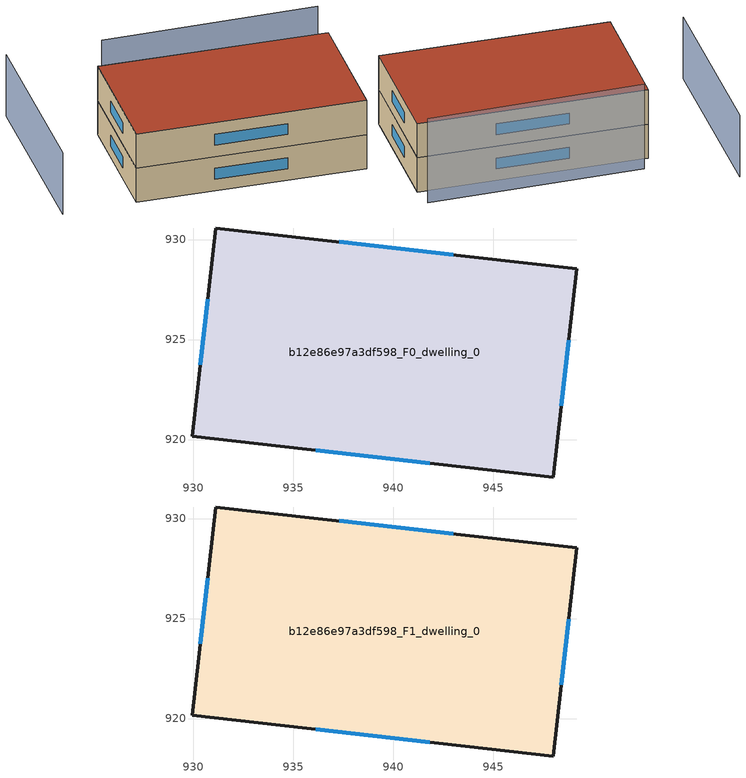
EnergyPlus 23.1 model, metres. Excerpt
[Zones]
b12e86e97a3df598_F0_dwelling_0
 floor ground (EU_floor_Construction): 949.18,928.54 948,918.12 929.96,920.16 931.14,930.58 z0
 wall outside (EU_wall_Construction): 929.96,920.16 948,918.12 949.18,928.54 931.14,930.58 929.96,920.16 z0:3
 window (EU_Window_Construction): 936.14,919.46 941.83,918.82 / 930.74,927.01 930.37,923.73 / 943,929.24 937.32,929.88 / 948.41,921.69 948.78,924.98 z1.03:1.97
b12e86e97a3df598_F1_dwelling_0
 floor to b12e86e97a3df598_F0_dwelling_0 (EU_floor_Construction): 949.18,928.54 948,918.12 929.96,920.16 931.14,930.58 z3
 wall outside (EU_wall_Construction): 929.96,920.16 948,918.12 949.18,928.54 931.14,930.58 929.96,920.16 z3:6
 window (EU_Window_Construction): 936.14,919.46 941.83,918.82 / 930.74,927.01 930.37,923.73 / 943,929.24 937.32,929.88 / 948.41,921.69 948.78,924.98 z4.03:4.97
 roof outside (EU_roof_Construction): 948,918.12 949.18,928.54 931.14,930.58 929.96,920.16 z6
shading: 925.81,935.76 924.2,920.69 z0:5.4; 949.05,930.32 932.02,931.88 z0:7.4
[Building]
EU S2 Campaign: North Axis=0; Terrain=City; Solar Distribution=FullExterior
[Site:Location]
Cape.Town.Intl.AP: Latitude=-33.965; Longitude=18.602; Time Zone=2; Elevation=46
[SizingPeriod:WeatherFileDays]
AnnualSizingPeriod: Begin Month=1; Begin Day of Month=1; End Month=12; End Day of Month=31; Day of Week for Start Day=Monday; Use Weather File Daylight Saving Period=No; Use Weather File Rain and Snow Indicators=No
[MATERIAL]
EU_InternalMass_Material: Roughness=MediumRough; Thickness=0.1; Conductivity=1; Density=1800; Specific Heat=900; Thermal Absorptance=0.9; Solar Absorptance=0.7; Visible Absorptance=0.7
[MATERIAL:NOMASS] Roughness=MediumRough; Thermal Absorptance=0.9; Solar Absorptance=0.7; Visible Absorptance=0.7
Name | Thermal Resistance
EU_wall_NoMass | 0.493876
EU_roof_NoMass | 0.449382
EU_floor_NoMass | 1.25
[WINDOWMATERIAL:SIMPLEGLAZINGSYSTEM]
EU_Window_SimpleGlazing: UFactor=4.4; Solar Heat Gain Coefficient=0.85; Visible Transmittance=0.85
[CONSTRUCTION]
EU_wall_Construction: EU_wall_NoMass
EU_roof_Construction: EU_roof_NoMass
EU_floor_Construction: EU_floor_NoMass
EU_Window_Construction: EU_Window_SimpleGlazing
EU_InternalMass_Construction: EU_InternalMass_Material
[ZONE] Type=1; Multiplier=1; Ceiling Height=autocalculate; Volume=571.005; Floor Area=autocalculate; Part of Total Floor Area=Yes
b12e86e97a3df598_F0_dwelling_0; b12e86e97a3df598_F1_dwelling_0
[INTERNALMASS] Construction=EU_InternalMass_Construction; Surface Area=190.335
Name | Zone or ZoneList
b12e86e97a3df598_F0_dwelling_0_EU_InternalMass | b12e86e97a3df598_F0_dwelling_0
b12e86e97a3df598_F1_dwelling_0_EU_InternalMass | b12e86e97a3df598_F1_dwelling_0
[OTHEREQUIPMENT] Fuel Type=Electricity; Design Level Calculation Method=Watts/Area; Power per Zone Floor Area=1; Fraction Latent=0; Fraction Radiant=0; Fraction Lost=0; Carbon Dioxide Generation Rate=0; EndUse Subcategory=EU_Step8_InternalGains
Name | Zone or ZoneList or Space or SpaceList | Schedule
EU_Step8_InternalGain_b12e86e97a3df598_F0_dwelling_0_f000 | b12e86e97a3df598_F0_dwelling_0 | EU_Step8_GainSchedule_b12e86e97a3df598_F0_dwelling_0_f000
EU_Step8_InternalGain_b12e86e97a3df598_F1_dwelling_0_f000 | b12e86e97a3df598_F1_dwelling_0 | EU_Step8_GainSchedule_b12e86e97a3df598_F1_dwelling_0_f000
[ZONEVENTILATION:DESIGNFLOWRATE] Schedule=EU_AlwaysOn; Design Flow Rate Calculation Method=AirChanges/Hour; Air Changes per Hour=0.64; Ventilation Type=Natural; Fan Pressure Rise=0; Fan Total Efficiency=1; Constant Term Coefficient=1; Temperature Term Coefficient=0; Velocity Term Coefficient=0; Velocity Squared Term Coefficient=0; Minimum Indoor Temperature=-100; Maximum Indoor Temperature=100; Delta Temperature=-100; Minimum Outdoor Temperature=-100; Maximum Outdoor Temperature=100; Maximum Wind Speed=40
Name | Zone or ZoneList or Space or SpaceList
EU_ConstantAir_b12e86e97a3df598_F0_dwelling_0 | b12e86e97a3df598_F0_dwelling_0
EU_ConstantAir_b12e86e97a3df598_F1_dwelling_0 | b12e86e97a3df598_F1_dwelling_0
[HVACTEMPLATE:THERMOSTAT] Constant Heating Setpoint=20; Constant Cooling Setpoint=50
EU_HeatOnly_b12e86e97a3df598_F0_dwelling_0; EU_HeatOnly_b12e86e97a3df598_F1_dwelling_0
[HVACTEMPLATE:ZONE:IDEALLOADSAIRSYSTEM] System Availability Schedule=EU_AlwaysOn; Maximum Heating Supply Air Temperature=50; Minimum Cooling Supply Air Temperature=13; Maximum Heating Supply Air Humidity Ratio=0.0156; Minimum Cooling Supply Air Humidity Ratio=0.0077; Heating Limit=NoLimit; Cooling Limit=NoLimit; Heating Availability Schedule=EU_AlwaysOn; Cooling Availability Schedule=EU_CoolingOff; Dehumidification Control Type=ConstantSensibleHeatRatio; Cooling Sensible Heat Ratio=0.7; Dehumidification Setpoint=60; Humidification Control Type=None; Humidification Setpoint=30; Outdoor Air Method=None; Outdoor Air Flow Rate per Person=0.00944; Outdoor Air Flow Rate per Zone Floor Area=0; Outdoor Air Flow Rate per Zone=0; Demand Controlled Ventilation Type=None; Outdoor Air Economizer Type=NoEconomizer; Heat Recovery Type=None; Sensible Heat Recovery Effectiveness=0.7; Latent Heat Recovery Effectiveness=0.65
Name | Template Thermostat
b12e86e97a3df598_F0_dwelling_0 | EU_HeatOnly_b12e86e97a3df598_F0_dwelling_0
b12e86e97a3df598_F1_dwelling_0 | EU_HeatOnly_b12e86e97a3df598_F1_dwelling_0
[SIZING:ZONE] Zone Cooling Design Supply Air Temperature Input Method=SupplyAirTemperature; Zone Cooling Design Supply Air Temperature=13; Zone Heating Design Supply Air Temperature Input Method=SupplyAirTemperature; Zone Heating Design Supply Air Temperature=50; Zone Cooling Design Supply Air Humidity Ratio=0.008; Zone Heating Design Supply Air Humidity Ratio=0.008; Cooling Design Air Flow Method=DesignDay; Cooling Design Air Flow Rate=0; Cooling Minimum Air Flow per Zone Floor Area=0.000762; Cooling Minimum Air Flow=0; Cooling Minimum Air Flow Fraction=0.2; Heating Design Air Flow Method=DesignDay; Heating Design Air Flow Rate=0; Heating Maximum Air Flow per Zone Floor Area=0.002032; Heating Maximum Air Flow=0.141576; Heating Maximum Air Flow Fraction=0.3; Account for Dedicated Outdoor Air System=No; Dedicated Outdoor Air System Control Strategy=NeutralSupplyAir; Dedicated Outdoor Air Low Setpoint Temperature for Design=autosize; Dedicated Outdoor Air High Setpoint Temperature for Design=autosize; Zone Load Sizing Method=Sensible Load Only No Latent Load; Zone Latent Cooling Design Supply Air Humidity Ratio Input Method=HumidityRatioDifference; Zone Cooling Design Supply Air Humidity Ratio Difference=0.005; Zone Latent Heating Design Supply Air Humidity Ratio Input Method=HumidityRatioDifference; Zone Humidification Design Supply Air Humidity Ratio Difference=0.005
b12e86e97a3df598_F0_dwelling_0; b12e86e97a3df598_F1_dwelling_0
[SCHEDULE:CONSTANT]
Name | Hourly Value
EU_AlwaysOn | 1
EU_CoolingOff | 0
[SCHEDULE:FILE] Column Number=1; Rows to Skip at Top=0; Number of Hours of Data=8760; Column Separator=Comma; Interpolate to Timestep=No; Minutes per Item=60; Adjust Schedule for Daylight Savings=Yes
Name | File
EU_Step8_GainSchedule_b12e86e97a3df598_F0_dwelling_0_f000 | ../../schedules/b12e86e97a3df598/b12e86e97a3df598_F0_dwelling_0_f000_gain.csv
EU_Step8_GainSchedule_b12e86e97a3df598_F1_dwelling_0_f000 | ../../schedules/b12e86e97a3df598/b12e86e97a3df598_F1_dwelling_0_f000_gain.csv
